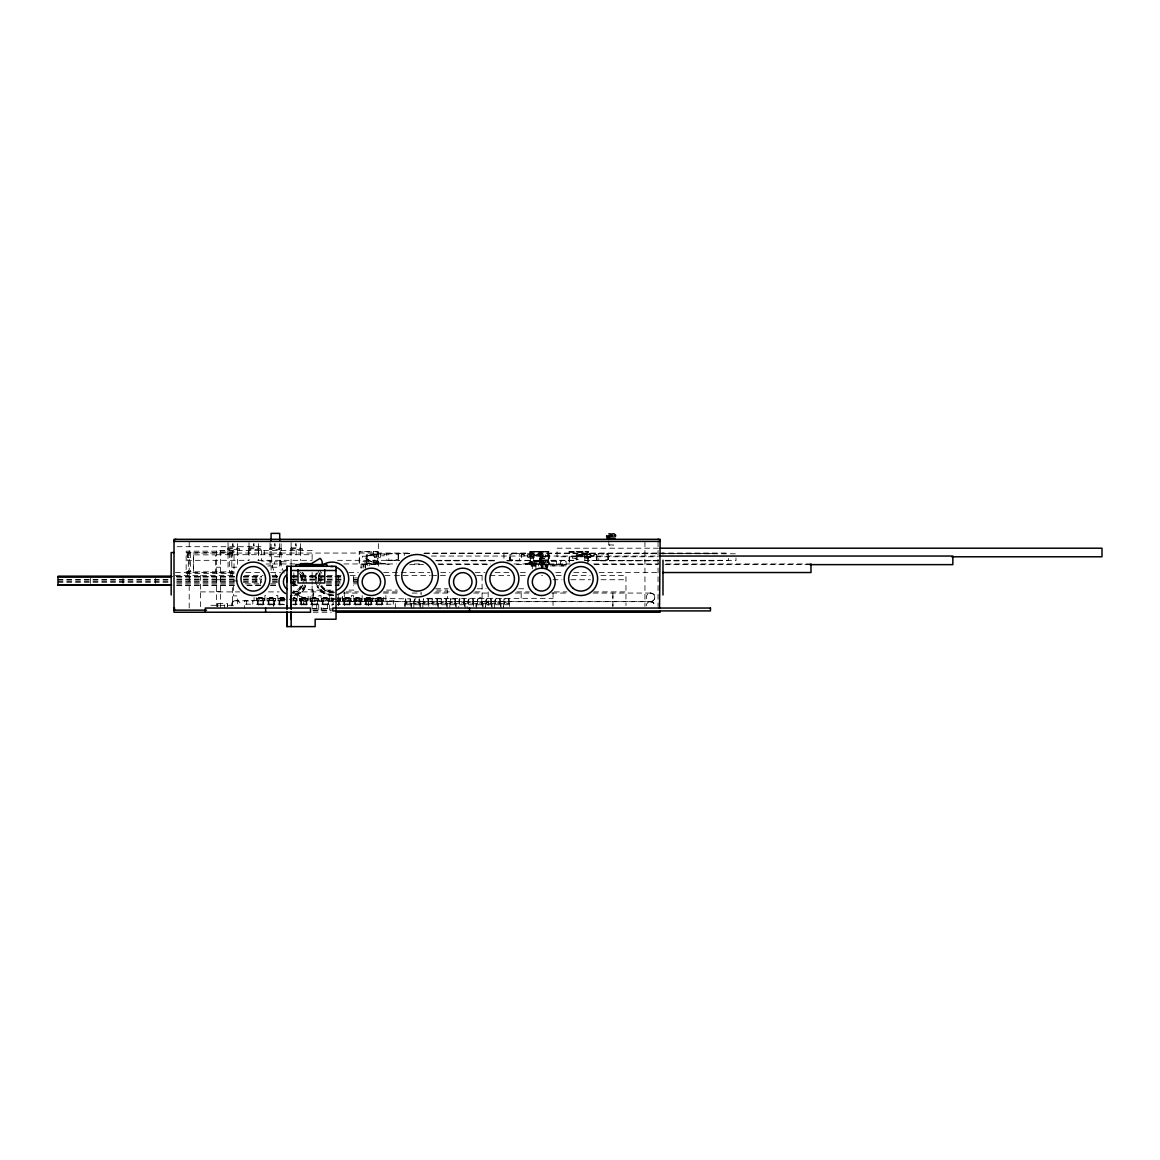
<?xml version="1.0" encoding="UTF-8"?>
<svg xmlns="http://www.w3.org/2000/svg" width="1160" height="1160" viewBox="0 0 1160 1160"><rect width="100%" height="100%" fill="white"/><g stroke="black" fill="none" stroke-linecap="round" stroke-linejoin="round"><path stroke-width="0.75" stroke-dasharray="5 3.75" d="M193.459 554.857L193.459 571.851L193.459 554.857L215.47 554.857L215.47 571.851M217.775 605.505L217.775 606.288L217.775 604.476M227.49 605.389L227.49 606.202L227.49 604.476M398.257 557.032L398.257 554.291L388.846 553.349L388.846 560.396L398.257 559.453L398.257 557.032L398.257 559.453M608.173 557.264L608.173 554.364L598.777 553.436L598.777 560.628L608.173 559.54L608.173 554.611M187.398 575.404L187.412 571.851L187.412 573.374M217.775 605.389L217.775 605.926M227.49 604.911L227.49 606.26L227.49 603.476L216.427 603.476M230.898 575.404L230.898 571.851L230.912 573.374M543.025 561.658L542.938 562.426M410.118 598.879L410.016 603.722L409.959 602.272L408.509 602.272L408.509 603.229L405.927 602.272L405.927 603.722M418.977 603.722L419.079 598.879M423.125 603.722L423.357 598.879L447.441 598.72L447.441 590.106L436.682 590.106M428.04 598.879L427.938 603.722L427.88 602.272L426.43 602.272L426.43 603.229L423.849 602.272L423.849 603.722L423.69 598.879M432.173 599.01L431.796 608.536M437.001 598.879L436.899 603.722L436.841 602.272L435.391 602.272L435.391 603.229L432.81 602.272L432.81 603.722L432.651 598.879M445.962 598.879L445.861 603.722L445.802 602.272L444.352 602.272L444.352 603.229L441.772 602.272L441.772 603.722L441.612 598.879M454.923 598.879L454.822 603.722L454.763 602.272L453.313 602.272L453.313 603.229L450.733 602.272L450.733 603.722M463.783 603.722L463.884 598.879M472.845 598.879L472.743 603.722L472.685 602.272L471.236 602.272L471.236 603.229L468.654 602.272L468.654 603.722M481.704 603.722L481.806 598.879M490.767 598.879L490.665 603.722L490.608 602.272L489.158 602.272L489.158 603.229L486.576 602.272L486.576 603.722M499.626 603.722L499.728 598.879M508.689 598.879L508.587 603.722L508.529 602.272L507.079 602.272L507.079 603.229L504.498 602.272L504.498 603.722L504.353 598.879M545.345 562.063L545.852 560.788L547.737 561.484M547.824 561.672L547.723 562.44M273.745 603.026L273.745 606.158L273.745 600.285M365.545 568.168L365.762 564.34M543.068 568.385L543.286 564.413M612.886 598.937L612.886 595.805M292.32 593.079C297.163 594.239 309.72 602.272 313.214 597.472M313.345 596.559L313.751 593.384M531.41 562.165L530.453 562.165M530.366 561.687L539.066 561.208L539.066 560.12M530.453 563.47L530.366 551.986L548.549 551.986L548.549 564.558M331.165 595.5L321.784 592.02L316.071 583.813A16.704 16.704 0 0 1 316.332 573.011L315.389 580.508M540.662 561.295L540.633 562.383M375.159 554.147L366.56 556.002L375.623 554.48M585.061 554.437L587.772 554.175M316.26 573.214L315.825 583.001M305.805 585.539L301.267 592.455L293.32 595.5A13.673 13.673 0 0 0 305.863 585.278M233 601.547L231.986 605.926M592.992 593.064L650.659 593.064C656.139 592.919 656.139 601.837 650.659 601.678L336.183 601.678M305.674 585.945C303.862 591.991 297.525 596.167 291.247 595.457M231.986 603.273L232.333 602.446M654.66 598.69L652.732 601.097L649.47 601.678M302.659 585.409L298.758 590.541L292.639 592.485A10.628 10.628 0 0 0 302.774 585.032L299.135 590.266L293.175 592.47M320.638 571.213L318.594 576.143L318.594 581.479M405.043 603.809L405.463 598.879M476.615 608.536C473.411 602.388 482.429 590.28 482.531 603.809M547.723 562.296L547.027 563.093M327.454 608.536L327.816 600.039M316.665 608.536L317.013 600.039M258.114 604.751L262.986 604.751M262.986 600.039L262.812 606.709M268.917 604.751L273.789 604.751M273.789 600.039L273.601 606.709M279.719 604.751L284.113 604.577M295.394 600.039L295.22 606.709M301.339 604.751L306.196 604.751M306.196 600.039L306.022 606.709M312.142 604.751L317.013 604.751M322.944 604.751L327.816 604.751M340.083 598.589L340.141 600.039L337.777 600.039L338.618 600.039M344.549 604.751L349.421 604.751M344.549 600.039L349.421 600.039M355.351 604.751L360.224 604.751M355.351 600.039L360.224 600.039M366.154 604.751L371.026 604.751M366.154 600.039L371.026 600.039M376.957 604.751L381.828 604.751M376.957 600.039L381.828 600.039M547.549 562.571L546.389 563.02M585.742 554.48L576.491 556.235L585.582 554.654M210.96 605.317L234.305 605.317M541.053 560.135L542.793 561.193M540.053 559.686L541.938 559.207M233.914 600.865L284.345 600.285M300.019 600.88L299.817 598.589L303.282 597.922A18.096 6.279 90 0 1 303.427 597.922A18.096 16.356 90 0 1 303.818 597.922A18.096 16.356 -90 0 1 304.21 597.922A18.096 6.279 -90 0 1 304.297 597.922L307.719 598.589L307.719 600.039L299.817 600.039L299.817 598.589L301.107 598.212M310.605 598.589L314.055 597.922A18.096 12.789 -90 0 1 314.433 597.922L314.577 597.922A18.096 12.789 90 0 1 315.099 597.922L318.536 598.589L318.536 600.039L310.605 600.039L310.605 598.589L318.536 598.589M372.563 600.039L364.631 600.039L364.631 598.589L368.068 597.922A18.096 12.789 90 0 1 368.459 597.922L370.301 598.082A11.89 11.484 -90 0 1 372.244 598.589L372.244 599.314M269.976 598.082L270.817 597.922A18.096 9.048 90 0 1 271.092 597.922L271.57 597.922A18.096 10.687 90 0 1 271.889 597.922L275.326 598.589L275.297 600.039L267.394 600.039L267.394 598.589L270.817 597.922A18.096 10.687 90 0 1 271.135 597.922L271.918 598.082A11.89 5.945 -90 0 1 272.904 598.589L272.904 599.314M283.533 598.053L282.692 597.922A18.096 6.279 90 0 0 282.504 597.922A18.096 16.356 90 0 0 282.112 597.922A18.096 16.356 90 0 0 281.72 597.922L278.212 598.589L278.212 600.039L284.446 600.039M344.332 598.212L343.026 598.589L343.041 600.039L350.929 600.039L350.929 598.589L347.464 597.922A18.096 16.356 90 0 0 346.942 597.922L346.637 597.922A18.096 6.279 -90 0 0 346.449 597.922L343.041 598.589L350.929 598.589A11.89 10.745 90 0 0 349.058 598.082M355.134 598.212L353.844 598.589L353.844 600.039L361.746 600.039L361.731 598.589L358.266 597.922A18.096 6.279 90 0 0 358.135 597.922A18.096 16.356 90 0 0 357.744 597.922A18.096 16.356 -90 0 0 357.338 597.922A18.096 6.279 -90 0 0 357.251 597.922L353.844 598.589L361.746 598.589M380.77 598.053L379.885 597.922A18.096 16.356 90 0 0 379.349 597.922A18.096 16.356 -90 0 0 378.958 597.922L375.449 598.589L375.449 600.039L383.351 600.039L383.351 598.589L379.233 598.053A11.89 4.118 -90 0 0 378.435 598.589L378.479 599.314M279.502 598.212L278.212 598.589L284.418 598.589M376.739 598.212L375.449 598.589L383.351 598.589M542.257 562.948L541.024 562.76M441.308 598.879L440.757 608.536M272.687 597.98L271.889 597.922L272.89 598.082A11.89 7.018 -90 0 1 274.036 598.589L268.671 598.589A11.89 7.018 -90 0 1 269.83 598.082L270.541 597.951L267.409 598.589L275.326 598.589L271.889 597.922A18.096 9.048 -90 0 0 271.629 597.922L270.584 598.082A11.89 7.018 90 0 0 269.425 598.589L269.425 599.314M546.142 560.773L547.361 560.962L547.361 560.164L545.852 560.933M538.182 560.483L538.182 561.571L534.412 561.425L525.001 564.195L534.412 561.889L541.938 561.889M525.001 563.731L538.182 561.571M283.069 599.314L283.069 598.589A11.89 4.118 -90 0 0 282.402 598.082L281.822 597.922A18.096 6.279 90 0 0 281.633 597.922L281.111 598.053A11.89 4.118 90 0 0 280.372 598.589L280.372 599.314M304.688 599.314L304.688 598.589A11.89 4.118 -90 0 0 304.007 598.082L302.716 598.053A11.89 4.118 90 0 0 301.977 598.589L301.977 599.314M324.713 597.922L321.421 598.589L321.436 600.039L329.324 600.039L329.324 598.589L325.858 597.922A18.096 16.356 -90 0 0 325.337 597.922A18.096 16.356 90 0 0 324.93 597.922L324.336 598.053A11.89 4.118 90 0 0 323.582 598.589L323.582 599.314M258.55 598.082L256.606 598.589L256.606 600.039L264.509 600.039L264.494 598.589L260.594 597.922A18.096 16.356 90 0 0 260.101 597.922L256.606 598.589L264.509 598.589A11.89 10.745 90 0 0 262.624 598.082L261.087 597.951A18.096 16.356 -90 0 0 260.507 597.922L260.782 598.082A11.89 4.118 -90 0 1 261.464 598.589L261.464 599.314M313.519 598.082A11.89 8.41 -90 0 0 312.142 598.589A11.89 8.41 90 0 1 313.519 598.082L314.026 597.98A18.096 12.789 90 0 1 314.433 597.922M324.002 598.053L321.436 598.589L328.686 598.386M357.512 597.922L356.743 598.053A11.89 4.118 90 0 0 355.989 598.589L355.989 599.314M375.651 554.567L367.517 555.915M259.173 598.053L258.593 598.082A11.89 10.745 -90 0 0 256.824 598.589L264.277 598.589M302.383 598.053L301.803 598.082A11.89 10.745 -90 0 0 300.034 598.589M345.607 598.053L345.027 598.082A11.89 10.745 -90 0 0 343.258 598.589L350.712 598.589M356.41 598.053L356.221 598.082A11.89 10.745 -90 0 0 354.467 598.589L354.467 599.314M378.015 598.053L377.841 598.082A11.89 10.745 90 0 0 376.072 598.589L376.072 599.314M258.767 598.053L260.318 597.922A18.096 6.279 90 0 0 260.014 597.922L259.434 598.082A11.89 4.118 90 0 0 258.752 598.589L258.752 599.314M280.387 598.053L281.923 597.922M301.992 598.053L305.776 598.082A11.89 10.745 90 0 1 307.603 598.589L300.034 599.314M323.596 598.053L325.728 597.922A18.096 6.279 90 0 1 325.902 597.922L326.496 598.082A11.89 4.118 -90 0 1 327.163 598.589L327.163 599.314M345.201 598.053L347.333 597.922A18.096 6.279 -90 0 1 347.521 597.922L348.769 598.053M650.586 593.064C648.063 592.977 655.212 593.151 654.66 596.051M649.557 601.678L653.645 602.794L654.892 605.839M364.95 599.314L364.95 598.589A11.89 11.484 90 0 1 366.836 598.082L367.502 597.98M271.425 556.727L272.484 567.226L276.732 577.506M231.899 605.708A4.306 4.306 0 0 1 236.06 600.285L237.176 600.43M314.026 597.98L314.708 597.922A18.096 12.789 -90 0 1 315.099 597.922M368.459 597.922L366.589 598.082A11.89 11.484 -90 0 0 364.82 598.589M313.896 597.922L313.07 598.574M259.216 597.98L260.101 597.922M280.836 597.98L281.532 597.922M302.441 597.98L303.108 597.922M324.046 597.98L324.844 597.951A18.096 6.279 -90 0 1 325.032 597.922L325.612 598.082A11.89 4.118 -90 0 1 326.293 598.589L326.293 599.314M356.454 597.98L357.251 597.951M378.073 597.98L379.625 597.922M345.651 597.98L346.506 597.922A18.096 16.356 -90 0 1 347.029 597.922L349.638 598.212M359.571 598.053L355.83 598.082A11.89 10.745 90 0 0 354.061 598.589L361.514 598.589A11.89 10.745 -90 0 0 359.745 598.082L357.628 598.053A11.89 4.118 90 0 0 356.874 598.589L356.874 599.314M367.691 597.951L368.242 597.922A18.096 17.473 -90 0 1 368.735 597.922A18.096 12.789 -90 0 1 369.112 597.922L372.563 598.589L372.331 600.88M320.638 586.409L326.772 591.44L332.935 592.455M284.156 598.082L282.431 597.922L283.939 598.053M379.668 597.922L379.74 597.922A18.096 6.279 -90 0 1 379.929 597.922L380.509 598.082A11.89 4.118 -90 0 1 381.19 598.589L381.19 599.314M281.938 597.922L281.923 598.082A11.89 4.118 -90 0 0 281.242 598.589L281.242 599.314M346.536 597.922L345.868 598.082A11.89 4.118 90 0 0 345.187 598.589L345.187 599.314M380.349 598.589A11.89 4.118 90 0 0 379.683 598.082L377.435 598.082A11.89 10.745 -90 0 0 375.666 598.589L383.119 598.589A11.89 10.745 90 0 0 381.466 598.082M333.703 595.442L323.901 593.427L316.999 586.177A16.704 16.704 0 0 0 334.283 595.37M376.797 562.904L377.754 561.947M608.826 544.968L613.452 544.968L612.726 545.707L608.826 544.968L608.826 539.821M177.204 546.708L261.594 546.708L261.594 561.063L271.092 561.063L271.092 570.024M228.056 547.883L237.539 547.883M249.008 547.883L258.492 547.883M270.062 547.883L279.546 547.883M291.117 547.883L300.599 547.883M658.445 548.202L557.061 548.202L557.061 556.785L658.445 556.785M378.334 551.421L359.194 551.421L359.194 564.34L378.334 564.34M529.888 551.638L549.028 551.638M569.111 551.638L588.25 551.638M530.366 552.116L548.549 552.116M569.589 552.116L587.772 552.116M186.079 552.711L234.059 552.711M408.088 553.059L187.195 553.059L187.195 560.323L248.762 560.323M424.386 553.059L657.938 553.059M659.75 553.059L728.553 553.059L728.553 553.9M409.654 553.422L366.27 554.291L366.27 563.383L378.334 563.383M424.067 553.422L735.991 553.784M404.26 553.566L409.654 553.566M424.067 553.566L528.772 553.566M589.367 553.566L661.649 553.566M663.447 553.566L713.878 553.566M377.855 554.103L374.985 554.103L374.883 560.396M530.366 554.175L533.397 554.509M384.149 554.291L386.962 554.291M528.772 553.436L528.772 554.509L541.938 554.364L541.938 563.601L533.803 563.47M576.201 560.12L576.201 554.364L589.367 554.364L589.367 553.436M216.427 554.712L312.127 554.712M528.772 554.509L541.938 554.509M576.201 554.509L589.367 554.509M367.212 555.698L374.26 555.698M524.073 555.901L527.292 555.901M533.948 555.785L543.039 555.77M547.824 555.901L545.33 555.901L545.33 554.813M577.143 555.785L584.19 555.785M590.846 555.901L594.065 555.901M431.433 556.046L657.735 556.046M366.27 556.205L362.442 556.205L362.442 558.12L366.27 558.12M378.334 556.205L374.506 556.205L374.506 558.12L378.334 558.12M529.888 556.278L533.716 556.278L533.716 558.337L529.888 558.337L533.716 558.192M541.938 556.278L545.765 556.278L545.765 558.337L541.938 558.207M576.201 556.278L572.373 556.278L572.373 558.337L576.201 558.337L572.373 558.192M588.25 556.278L584.423 556.278L584.423 558.337L588.25 558.337L584.423 558.192M529.888 556.423L533.716 556.423M541.938 556.423L545.765 556.423M572.373 556.423L576.201 556.423M584.423 556.423L588.25 556.423M539.4 557.206L548.97 557.351M189.225 557.597L187.427 557.597L187.412 551.174M530.657 557.423L527.829 557.568L527.829 553.436M533.948 557.423L531.599 557.568L531.599 554.364M590.309 557.423L587.482 557.568L587.482 554.364M539.4 558.453L548.97 558.453M539.4 558.598L548.97 558.598M366.27 558.99L368.155 559.453L368.155 560.396M576.201 559.207L578.086 559.54M366.285 559.511L369.141 560.034L369.141 560.99L377.855 561.469M548.738 559.83L544.432 559.976L544.432 564.282M539.066 560.251L542.43 560.135L542.43 560.933M257.81 560.323L312.127 560.323M337.473 560.323L399.025 560.323M437.059 560.323L496.799 560.323M507.659 560.323L576.462 560.323M584.814 560.483L657.938 560.323M665.188 560.323L728.553 560.323L728.553 558.38M399.548 560.613L386.889 560.613L386.889 553.349M435.725 560.613L496.755 560.613M506.92 560.686L574.997 560.613M658.213 560.613L584.814 560.628L584.901 554.175M665.245 560.686L735.991 560.613L735.991 557.989M436.682 560.831L496.117 560.831M506.92 560.831L521.333 560.831L521.333 553.422M541.053 560.933L542.952 561.484M658.053 560.831L596.805 560.831L596.805 553.422L596.892 560.628M665.245 560.831L713.878 560.831L713.878 558.076M366.285 561.251L366.285 560.497M378.334 562.904L362.442 562.904L362.442 561.947C364.327 559.294 416.251 569.342 370.025 561.338L370.025 560.396M556.38 561.643L550.637 561.512L550.637 564.514M376.797 561.947L378.334 561.947M529.888 562.02L531.41 562.034L531.41 563.122M545.765 562.165L534.412 561.425M531.41 562.991L545.765 563.122L545.765 562.02M529.888 563.601L533.803 563.601M378.334 563.861L375.463 564.34M295.017 563.948L266.046 564.007M343.896 563.948L396.401 563.948M414.497 563.948L419.935 563.948M438.03 563.948L490.535 563.948M514.068 563.948L570.198 563.948M593.731 563.948L658.909 563.948M666.144 563.948L810.985 563.948M530.845 564.384L566.124 564.384M529.888 564.413L566.124 564.514L566.095 561.512L560.352 561.512L560.352 564.514M409.712 564.63L424.197 564.63M438.683 564.63L489.375 564.63M516.534 564.63L567.226 564.63M594.37 564.63L657.735 564.63M664.985 564.63L809.81 564.63M530.845 565.819L537.892 565.819L530.845 565.949L530.845 563.455M267.815 565.964L274.601 565.964L274.601 561.774L286.462 561.774L286.462 564.572M216.427 567.226L220.618 567.226M186.079 571.851L234.059 571.851M175.406 572.533L235.03 572.533M245.876 572.533L260.333 572.533M270.744 572.533L280.531 572.533M348.87 572.533L358.382 572.533M383.728 572.533L429.867 572.533M440.742 572.533L450.051 572.533M475.15 572.533L485.112 572.533M495.073 572.533L509.675 572.533M520.434 572.533L528.554 572.533M555.712 572.533L562.948 572.533M573.823 572.533L586.496 572.533M599.169 572.533L658.909 572.533M175.406 575.404L237.133 575.404M244.513 575.404L263.044 575.404M272.005 575.404L279.154 575.404M292.334 575.404L341.635 575.404M350.161 575.404L357.411 575.404M385.004 575.404L393.646 575.404M394.4 575.404L430.186 575.404M431.679 575.404L448.238 575.404M476.716 575.404L482.575 575.404M489.955 575.404L509.718 575.404M520.274 575.404L525.944 575.404M541.691 575.404L542.503 575.404M556.162 575.404L563.325 575.404M572.272 575.404L590.164 575.404M600.909 575.404L625.965 575.404L625.965 605.505M176.799 576.433L234.639 576.418M243.411 576.375L261.638 576.375M272.411 576.433L277.834 576.433M292.233 576.433L324.64 576.375M326.438 576.375L342.635 576.418M176.799 576.592L234.639 576.592M243.411 576.592L261.638 576.592M272.411 576.505L277.834 576.592M292.233 576.592L324.64 576.505M326.438 576.592L342.635 576.607M176.799 576.708L234.639 576.708M243.411 576.708L261.638 576.708M272.411 576.708L277.834 576.708M292.233 576.708L324.64 576.708M326.438 576.708L342.635 576.708M176.799 577.926L234.639 577.926M243.411 577.926L261.638 577.926M272.411 577.926L277.834 577.926M292.233 577.926L342.635 577.926M353.438 577.926L357.309 577.926M58 579.478L169.838 579.478M176.799 579.478L234.639 579.478M243.411 579.478L261.638 579.478M272.411 579.478L277.834 579.478M292.233 579.478L342.635 579.478M353.438 579.478L357.309 579.478M216.427 579.753L220.618 579.753M553.044 579.739L561.933 579.739M570.836 579.739L590.397 579.739M601.068 579.739L625.965 579.739M58 580.101L169.838 580.101M176.799 580.101L234.639 580.101M243.411 580.101L261.638 580.101M272.411 580.101L277.834 580.101M292.233 580.101L342.635 580.101M353.438 580.101L358.179 580.101M237.698 580.928L233.508 580.928L233.508 595.892L237.698 595.892L237.698 605.868M58 581.653L169.838 581.653M176.799 581.653L234.639 581.653M243.411 581.653L261.638 581.653M272.411 581.653L277.834 581.653M292.233 581.653L295.844 581.653M326.438 581.653L340.837 581.653M353.438 581.653L358.179 581.653M58 582.276L169.838 582.276M176.799 582.276L234.639 582.276M243.411 582.276L261.638 582.276M272.411 582.276L277.834 582.276M292.233 582.276L295.844 582.276M326.438 582.276L340.837 582.276M353.438 582.276L357.817 582.276M176.799 583.828L234.639 583.828M245.21 583.828L261.638 583.828M270.613 583.828L277.834 583.828M292.233 583.828L295.844 583.828M326.438 583.828L340.837 583.828M353.438 583.828L357.817 583.828M176.799 585.162L234.639 585.162M247.007 585.162L261.638 585.162M270.613 585.162L277.834 585.162M292.233 585.046L297.642 585.162M326.438 585.046L339.039 585.046M176.799 585.336L234.639 585.264M247.007 585.38L261.638 585.264M270.613 585.336L277.834 585.38M292.233 585.38L297.642 585.336M326.438 585.336L339.039 585.38M435.551 588.773L448.195 588.773M477.123 588.773L486.156 588.773M518.694 588.773L525.929 588.773M292.407 582.392C303.325 592.398 319.246 589.889 332.76 590.106M348.885 590.106L356.062 590.106M386.512 590.106L397.271 590.106M216.427 591.615L220.618 591.615M200.419 591.904L239.786 591.904M268.424 591.904L279.154 591.904M293.48 591.904L336.429 591.904M346.086 591.904L358.614 591.904M383.655 591.904L399.765 591.904M435.565 591.904L451.661 591.904M474.933 591.904L482.082 591.904M516.794 591.904L529.322 591.904M554.378 591.904L566.907 591.904M593.746 591.904L625.965 591.904M343.418 593.064L359.687 593.064M383.206 593.064L399.475 593.064M412.134 593.064L421.182 593.064M433.84 593.064L450.123 593.064M473.628 593.064L489.911 593.064M515.228 593.064L531.512 593.064M551.74 593.064L567.922 593.064M426.503 598.342L553.044 598.342M292.958 598.589L296.931 598.589L296.931 600.039L292.958 600.039L332.05 600.285L332.05 605.708M299.817 598.589L307.719 598.589M333.384 598.589L332.209 598.589L332.442 600.88M337.531 597.98L410.451 598.879L410.843 603.809M364.631 598.589L372.563 598.589A11.89 11.484 -90 0 0 370.591 598.082L369.677 597.98M313.055 598.72L336.342 598.72M285.49 599.314L278.429 598.589A11.89 10.745 -90 0 1 280.082 598.082M289.318 599.314L296.858 598.589L293.437 597.922L293.437 599.314M332.209 599.314L340.141 599.314M364.704 599.314L372.49 599.314M332.209 600.039L333.529 600.039M284.765 600.88L277.82 600.88L277.82 595.587L275.703 595.558L275.703 600.88L267.003 600.88L267.003 595.587L264.9 595.558L264.9 600.88L256.2 600.88L256.2 597.559M292.088 600.88L297.308 600.88L297.308 595.587L299.425 595.558L299.425 600.88L308.111 600.88L308.111 595.587L310.227 595.558L310.227 600.88L318.913 600.88L318.913 595.587L321.03 595.558L321.03 600.88L329.73 600.88L329.73 595.587L331.832 595.558L331.832 600.88L340.532 600.88L340.532 595.993M332.688 601.533L303.775 601.533L303.775 605.839M334.5 601.533L650.659 601.533L652.732 602.112L654.66 604.519M509.428 606.404L509.428 603.722L404.912 603.722L404.912 608.536M245.587 604.186L253.91 604.186M256.389 604.186L264.726 604.186M267.192 604.186L275.529 604.186M277.994 604.186L284.33 604.186M292.958 604.186L297.134 604.186M299.599 604.186L307.937 604.186M310.401 604.186L318.739 604.186L318.739 610.145M332.006 604.186L333.529 604.186M337.705 604.186L340.344 604.186M342.809 604.186L351.146 604.186M353.626 604.186L361.964 604.186M364.428 604.186L372.766 604.186M375.231 604.186L383.568 604.186M386.034 604.186L394.371 604.186M292.958 604.577L295.394 604.751M337.777 604.577L338.618 604.751M284.272 604.751L278.414 604.186M292.958 604.751L296.714 604.186M333.529 604.751L332.442 604.186M337.908 604.751L339.923 604.186M405.696 604.751L410.176 604.751M414.657 604.751L419.137 604.751M423.617 604.751L428.098 604.751M432.593 604.751L437.074 604.751M441.554 604.751L446.034 604.751M450.515 604.751L454.995 604.751M459.476 604.751L463.957 604.751M468.437 604.751L472.917 604.751M477.398 604.751L481.878 604.751M486.359 604.751L490.839 604.751M495.32 604.751L499.8 604.751M504.281 604.751L508.762 604.751M312.968 608.376L316.839 608.376M327.627 608.376L323.118 608.376L322.944 600.039M312.62 608.899L332.05 608.899M312.794 610.145L331.238 610.145M313.171 610.841L331.238 610.841M313.171 612.234L331.238 612.234M293.103 597.922L294.292 597.98M282.605 597.922L283.272 598.082A11.89 4.118 90 0 1 283.954 598.589L283.954 599.314M261.885 597.98L261 597.922A18.096 6.279 -90 0 0 260.899 597.922L260.318 598.082A11.89 4.118 -90 0 0 259.637 598.589L259.637 599.314M509.965 557.264L509.965 554.364L519.361 553.436L519.361 560.628L509.965 559.54L509.965 554.611M358.454 597.922L358.904 598.082A11.89 4.118 90 0 1 359.629 598.589L359.586 599.314M261.217 597.922L261.667 598.082A11.89 4.118 90 0 1 262.349 598.589L262.349 599.314M332.702 592.47L324.771 590.411L319.464 584.263M380.117 597.951L381.176 598.053M347.521 597.922L348.101 598.082A11.89 4.118 -90 0 1 348.783 598.589L348.783 599.314M325.902 597.922L327.381 598.082A11.89 10.745 -90 0 1 329.106 598.589L321.654 598.589A11.89 10.745 90 0 1 323.408 598.082M304.297 597.922L304.877 598.082A11.89 4.118 90 0 1 305.558 598.589L305.558 599.314M464.45 603.722L464.304 598.923L459.142 598.893L458.693 608.536M446.527 603.722L446.296 598.879M437.305 598.879L437.726 603.809M428.345 598.879L428.765 603.809M366.168 599.314L366.168 598.589A11.89 8.41 90 0 1 367.546 598.082L370.402 598.053A11.89 8.41 90 0 1 371.765 598.589L371.678 599.314M314.577 597.922L315.621 598.082A11.89 8.41 -90 0 1 316.999 598.589L316.999 599.314M315.244 597.922L316.288 598.082A11.89 8.41 90 0 1 317.753 598.589L311.489 598.589A11.89 8.41 90 0 1 312.867 598.082A11.89 8.41 -90 0 0 311.489 598.589M598.777 553.566L608.173 554.509M649.47 601.533L650.586 601.678L649.557 601.533M235.987 600.285L236.031 600.3A4.306 4.306 0 0 1 240.221 605.708M272.005 597.922L272.731 598.082A11.89 5.945 -90 0 1 273.716 598.589L273.716 599.314M294.046 597.98L294.974 598.082A11.89 11.484 90 0 1 296.858 598.589M327.149 598.053L325.206 598.053A11.89 4.118 90 0 0 324.466 598.589L324.466 599.314M305.544 598.053L303.601 598.053A11.89 4.118 -90 0 0 302.847 598.589L302.847 599.314M294.524 598.053L294.727 598.082A11.89 11.484 -90 0 1 296.612 598.589L296.612 599.314M261.478 597.98L262.334 598.053M532.295 554.668L540.69 556.235L540.546 554.813M369.141 597.98L369.634 598.082A11.89 8.41 -90 0 1 371.026 598.589L371.026 599.314M357.512 597.922L358.019 598.082A11.89 4.118 -90 0 1 358.701 598.589L358.701 599.314M500.453 603.809C502.077 593.441 491.333 598.821 494.653 606.404M419.804 603.809C421.428 593.441 410.684 598.821 413.989 606.404M533.455 554.639L541.648 556.235L532.498 554.784M541.618 563.165L540.56 561.933M455.648 603.809L455.401 599.01M578.086 559.686L577.143 559.207L577.143 554.364M491.492 603.809C493.304 593.659 482.125 598.502 485.677 606.404M473.57 603.809C474.223 591.223 464.058 601.416 467.654 608.536M533.252 554.668L533.324 560.628M312.142 600.039L312.315 606.709M301.339 600.039L301.498 604.577M279.719 600.039L279.908 606.709M268.917 600.039L269.106 606.709M258.114 600.039L258.303 606.709M509.414 603.809L509.124 598.923L503.947 598.893L503.614 606.404M455.387 598.966L450.123 598.937L449.732 608.536M300.411 574.591L303.238 581.131M302.63 572.518L306.24 580.464A13.673 13.673 0 0 0 302.543 572.431M303.007 572.938L305.515 577.274L306.284 582.538M300.701 574.925L303.209 580.768M284.2 573.199L280.807 564.992L279.705 556.727L271.092 556.727L271.092 544.156M377.754 563.383L377.855 551.899L359.673 551.899L359.673 564.34M612.886 604.273L612.929 605.839M542.445 564.413L542.663 568.385M364.936 564.34L365.139 568.168M495.392 598.879L495.479 603.722L495.537 602.272L497.002 602.272L497.002 603.229L499.568 602.272L499.568 603.722M486.432 598.879L486.518 603.722M477.456 598.879L477.558 603.722L477.615 602.272L479.08 602.272L479.08 603.229L481.647 602.272L481.647 603.722M468.495 598.879L468.596 603.722M459.534 598.879L459.635 603.722L459.693 602.272L461.158 602.272L461.158 603.229L463.724 602.272L463.724 603.722M450.573 598.879L450.674 603.722M414.729 598.879L414.83 603.722L414.888 602.272L416.338 602.272L416.338 603.229L418.92 602.272L418.92 603.722M405.768 598.879L405.87 603.722M232.71 575.404L232.696 571.851L232.725 573.374M189.21 571.851L189.21 575.404M662.984 552.566L662.984 554.291M658.053 541.749L658.053 606.404M644.946 541.749L644.946 606.404M612.886 593.064L612.886 607.405M594.065 553.436L594.065 556.046M590.846 553.436L590.846 556.046M590.309 553.436L590.309 557.568M588.25 561.889L588.25 551.508L569.111 551.508L569.111 564.558M587.772 563.601L587.772 551.986L569.589 551.986L569.589 564.558M586.539 554.364L586.539 557.568L584.19 557.568L584.19 554.364M556.38 561.512L556.38 564.514M553.044 592.47L553.044 605.476M547.824 554.813L547.796 556.089M547.592 564.413L547.592 568.385M547.1 564.137L547.114 567.11M546.897 564.384L546.897 568.821M546.142 564.137L546.259 568.821M545.157 564.413L545.157 568.385M543.953 564.282L543.953 559.83L539.647 559.976L539.647 564.282M543.039 554.813L542.996 556.089M542.14 564.384L542.14 568.821M541.372 564.137L541.459 568.821M540.995 554.364L540.995 559.207M540.415 564.413L540.415 565.993M540.053 559.54L540.053 560.628M539.4 564.514L539.4 554.813L548.97 554.813L548.97 564.514L549.028 551.508L529.888 551.508L529.888 564.558M538.501 564.413L538.501 565.993M535.905 565.819L535.905 568.821M534.716 564.384L534.716 565.949M533.948 554.364L533.948 557.568M532.338 565.819L532.338 568.821M531.846 564.384L531.846 565.949M530.657 554.364L530.657 557.568M530.453 561.077L530.453 563.601M527.292 553.436L527.292 556.046M524.073 553.436L524.073 556.046M521.173 593.064L521.173 601.678M503.947 553.349L503.947 559.816M503.498 603.722L503.498 608.536M500.975 603.722L500.975 608.536M500.467 603.852L500.467 606.404M494.537 603.722L494.537 608.536M492.014 603.722L492.014 608.536M491.507 603.852L491.507 606.404M488.171 591.904L488.171 605.505M485.576 603.722L485.576 608.536M483.053 603.722L483.053 608.536M482.546 603.852L482.546 606.404M482.082 575.404L482.082 605.505M476.716 603.722L476.716 606.404M473.584 603.852L473.584 606.404M465.131 603.722L465.131 608.536M464.623 603.852L464.623 606.404M456.17 603.722L456.17 608.536M455.662 603.852L455.662 606.404M447.209 603.722L447.209 608.536M446.701 603.852L446.701 606.404M438.248 603.722L438.248 608.536M437.74 603.852L437.74 606.404M428.779 603.852L428.779 606.404M422.834 603.722L422.834 608.536M421.08 592.47L421.08 594.949M420.326 603.722L420.326 608.536M419.818 603.852L419.818 606.404M413.873 603.722L413.873 608.536M411.365 603.722L411.365 608.536M410.858 603.852L410.858 606.404M405.028 603.852L405.028 606.404M404.26 553.422L404.26 555.524M398.257 554.524L398.257 559.221M395.342 608.594L395.342 600.88L385.86 600.88L385.86 595.587L383.742 595.558L383.742 600.88L375.042 600.88L375.042 597.559M393.269 600.88L393.269 604.186M387.135 600.88L387.135 604.186M384.149 553.349L384.149 555.814L380.915 555.814L380.915 553.349M383.134 600.039L383.134 600.88M383.134 604.186L375.651 604.186M382.727 599.314L382.727 598.589A11.89 10.745 90 0 0 380.959 598.082M382.452 600.88L382.452 604.186M381.654 600.039L381.654 606.709M380.378 553.349L380.378 557.351L377.551 557.351L377.551 554.291M378.334 543.663L378.334 566.587M377.609 599.314L377.609 598.589A11.89 4.118 90 0 1 378.276 598.082L378.87 597.922A18.096 6.279 90 0 1 379.045 597.922M377.377 563.368L377.377 564.34M377.145 600.039L377.145 606.709M376.623 554.291L376.623 557.351L374.26 557.351L374.26 554.291M376.333 600.88L376.333 604.186M375.651 600.039L375.651 600.88M373.549 551.421L373.549 562.904M372.94 597.559L372.94 600.88L364.24 600.88L364.24 597.559M372.331 604.186L364.849 604.186M371.649 600.88L371.649 604.186M370.852 600.039L370.852 606.709M369.721 564.34L369.721 565.775M368.619 560.207L368.619 561.817M368.59 601.533L368.59 605.839M367.807 564.34L367.807 565.775M367.212 554.291L367.212 558.99M366.371 561.889L366.371 562.832M366.328 600.039L366.328 606.709M365.531 600.88L365.531 604.186M364.849 600.039L364.849 600.88M363.529 564.34L363.529 566.892M363.051 564.34L363.051 568.168M362.137 595.587L362.137 600.88L353.438 600.88L353.438 595.587L351.335 595.558L351.335 600.88L342.635 600.88L342.635 595.587M361.529 600.039L361.529 600.88M361.529 604.186L354.046 604.186M361.108 564.34L361.108 568.168L360.63 564.34M361.123 599.314L361.123 598.589A11.89 10.745 -90 0 0 359.353 598.082M360.847 600.88L360.847 604.186M360.049 600.039L360.035 606.709M355.54 600.039L355.54 606.709M354.728 600.88L354.728 604.186M354.046 600.039L354.046 600.88M353.438 576.375L353.438 585.38M350.726 600.039L350.726 600.88M350.726 604.186L343.244 604.186M350.32 599.314L350.32 598.589A11.89 10.745 90 0 0 348.551 598.082M350.044 600.88L350.044 604.186M349.247 600.039L349.232 606.709M346.071 599.314L346.071 598.589A11.89 4.118 -90 0 1 346.709 598.082L347.217 598.082A11.89 4.118 90 0 1 347.942 598.589M344.738 600.039L344.723 606.709M344.288 591.904L344.288 605.505M343.925 600.88L343.925 604.186M343.65 599.314L343.65 598.589A11.89 10.745 90 0 1 345.419 598.082M343.244 600.039L343.244 600.88M339.923 600.039L339.923 600.88M339.271 599.314L339.271 598.589A11.89 8.41 -90 0 0 337.894 598.082L338.125 598.082A11.89 11.89 0 0 1 340.214 598.589M339.242 600.88L339.242 604.186M338.604 599.314L338.604 598.589A11.89 8.41 -90 0 0 337.69 598.212M338.445 600.039L338.445 606.709M338.212 575.404L338.212 585.988M338.212 595.298L338.212 605.505M333.123 600.88L333.123 604.186M329.541 610.145L329.541 604.186L321.204 604.186L321.204 610.145M329.121 600.039L329.121 600.88M329.121 604.186L321.639 604.186M328.7 599.314L328.7 598.589A11.89 10.745 -90 0 0 326.946 598.082M328.439 600.88L328.439 604.186M322.32 600.88L322.32 604.186M322.045 599.314L322.045 598.589A11.89 10.745 90 0 1 323.814 598.082M321.639 600.039L321.639 600.88M321.03 576.375L321.03 585.046M318.318 600.039L318.318 600.88M318.318 604.186L310.822 604.186M317.637 600.88L317.637 604.186M313.055 590.106L313.055 597.458M312.127 559.395L312.127 550.522L216.427 550.522L216.427 606.419M312.127 572.533L312.127 584.234M312.127 586.003L312.127 609.072M311.504 600.88L311.504 604.186M310.822 600.039L310.822 600.88M307.516 600.039L307.516 600.88M307.516 604.186L300.019 604.186M307.095 599.314L307.095 598.589A11.89 10.745 90 0 0 305.326 598.082M306.834 600.88L306.834 604.186M302.571 550.522L302.571 548.767L289.144 548.767L289.144 550.522M301.513 600.039L301.513 606.709M300.991 548.767L300.991 549.637L290.725 549.637L290.725 548.767M300.599 543.663L300.599 549.637M300.599 550.522L300.599 560.526M300.701 600.88L300.701 604.186M300.44 599.314L300.44 598.589A11.89 10.745 90 0 1 302.209 598.082M296.714 600.039L296.714 600.88M296.09 543.663L296.09 546.201L295.466 543.663M296.177 550.522L296.177 554.712M296.032 600.88L296.032 604.186M293.842 572.822L293.842 589.962M293.364 580.101L293.364 581.653M292.987 582.276L292.987 583.828M291.117 542.619L291.117 549.637M291.029 550.522L291.117 567.211M281.517 550.522L281.517 548.767L268.09 548.767L268.09 550.522M281.097 543.663L281.097 570.125M280.227 550.522L280.227 554.712M279.937 548.767L279.937 549.637L269.671 549.637L269.671 548.767M279.546 543.663L279.546 567.211L270.062 567.211L269.976 550.522M279.096 600.88L279.096 604.186M278.835 599.314L278.835 598.589A11.89 10.745 -90 0 1 280.604 598.082M278.414 600.039L278.414 600.88M275.036 543.663L275.036 546.201L274.412 543.663M275.094 600.039L275.094 600.88M275.094 604.186L267.612 604.186M274.412 600.88L274.412 604.186M273.281 599.314L273.281 598.589A11.89 7.018 90 0 0 272.136 598.082L270.787 598.082A11.89 5.945 90 0 0 269.816 598.589L269.816 599.314M270.062 542.619L270.062 549.637M269.004 599.314L269.004 598.589A11.89 5.945 -90 0 1 269.918 598.082M268.293 600.88L268.293 604.186M267.612 600.039L267.612 600.88M264.277 550.522L264.277 554.712M264.291 600.039L264.291 600.88M264.291 604.186L256.81 604.186M263.885 599.314L263.885 598.589A11.89 10.745 90 0 0 262.117 598.082M263.61 600.88L263.61 604.186M260.754 580.101L260.754 581.653M260.464 550.522L260.464 548.767L247.036 548.767L247.036 550.522M260.376 582.276L260.376 583.828M259.883 577.926L259.883 579.478M258.883 548.767L258.883 549.637L248.617 549.637L248.617 548.767M258.593 550.522L258.593 554.712M258.492 543.663L258.492 549.637M258.492 550.522L258.492 560.526M257.491 600.88L257.491 604.186M257.23 599.314L257.23 598.589A11.89 10.745 90 0 1 258.985 598.082M256.81 600.039L256.81 600.88M256.012 576.375L256.012 585.38M253.982 543.663L253.982 546.201L253.358 543.663M254.098 597.559L254.098 600.88L244.6 600.88L244.6 608.594M252.807 600.88L252.807 604.186M249.008 542.619L249.008 549.637M249.008 550.522L249.008 560.526M248.327 550.522L248.327 554.712M246.688 600.88L246.688 604.186M239.511 550.522L239.511 548.767L226.084 548.767L226.084 550.522M237.93 548.767L237.93 549.637L227.664 549.637L227.664 548.767M237.539 543.663L237.539 549.637M237.539 550.522L237.539 567.211L228.056 567.211L228.056 550.522M233.03 543.663L233.03 546.201L232.406 543.663M232.71 551.174L232.71 557.597L230.912 557.597L230.912 551.174M232.435 587.671L232.435 603.649M232.377 550.522L232.377 554.712M231.811 552.711L231.811 571.851M229.564 552.711L229.564 571.851M228.056 542.619L228.056 549.637M227.868 550.522L227.868 554.712M224.692 604.911L224.692 607.941M220.618 550.522L220.618 609.362M217.775 603.476L217.775 606.26M200.419 575.404L200.419 607.202M190.573 552.711L190.573 571.851M189.21 541.749L189.21 608.202M188.326 552.711L188.326 571.851M155.44 578.376L155.44 583.378M123.018 578.376L123.018 583.378M90.611 578.376L90.611 583.378M653.631 600.416A4.306 4.306 0 0 1 647.541 600.416A4.306 4.306 0 0 1 647.541 594.326A4.306 4.306 0 0 1 653.631 594.326M646.279 605.839A4.306 4.306 0 0 1 653.631 602.794M283.721 598.082A11.89 10.745 -90 0 1 284.316 598.212M333.007 598.589A11.89 8.41 -90 0 1 333.457 598.386M365.414 598.589A11.89 8.41 -90 0 1 366.792 598.082M333.558 594.065A15.326 15.326 0 0 1 318.246 585.568M317.173 582.654A15.326 15.326 0 0 1 319 570.705M333.254 591.034A12.282 12.282 0 0 1 320.972 584.22M320.493 583.074A12.282 12.282 0 0 1 321.581 572.315M334.79 592.195A13.673 13.673 0 0 1 319.45 584.205M304.529 584.93A12.282 12.282 0 0 1 292.639 594.137M299.657 571.764A12.282 12.282 0 0 1 304.906 581.232M300.933 585.93A9.251 9.251 0 0 1 292.639 591.092M299.947 576.187A9.251 9.251 0 0 1 301.875 581.377M299.135 573.446A10.628 10.628 0 0 1 303.209 582.929M509.965 557.119L509.965 559.686L510.009 557.119M318.623 576.056L318.623 581.566A13.673 13.673 0 0 1 319.464 573.359L318.623 576.027M332.862 598.386L332.209 598.589A11.89 11.89 0 0 1 333.572 598.212L332.862 598.386M608.173 557.119L608.173 559.686L608.173 557.119M234.015 551.174L186.165 551.174L186.165 573.374L234.015 573.374L234.015 551.174M524.073 554.364L521.246 554.364L524.073 554.509M596.892 554.364L594.065 554.364L596.892 554.509M566.124 565.819L544.953 565.819L566.124 565.949"/><path stroke-width="1.5" d="M286.969 608.884L286.969 566.298L336.037 566.298L336.037 619.222L315.157 619.222L315.157 626.617L286.969 626.617L286.969 612.422M291.16 626.617L291.16 611.668M291.16 608.884L291.16 566.298L291.16 583.001M608.783 533.846L610.407 533.846L610.407 535.673M609.217 535.673L611.871 535.673L611.871 533.846L613.51 533.846A2.189 2.189 0 0 1 615.699 536.036L615.612 536.036M606.578 536.036L607.072 538.095L615.076 538.11M606.926 536.036L609.391 536.036M610.247 536.036L612.03 536.036M612.886 536.036L615.351 536.036M608 537.5L609.551 537.5M660.258 548.202L1102 548.202L1102 556.785L951.736 556.785M174.014 552.566L171.172 552.566L171.172 594.993M659.547 556.046L952.838 556.046L952.838 564.63L809.81 564.63M303.876 563.63L308.806 563.63M291.16 570.488L336.037 570.488M662.534 572.533L810.985 572.533L810.985 563.948M171.637 576.433L58 576.375L58 585.38M58 576.592L171.637 576.505M58 576.708L171.637 576.708M58 585.046L171.404 585.162M58 585.264L171.637 585.264M174.638 608.202L174.014 608.202A2.088 2.088 0 0 0 174.638 609.682M659.533 608.202L660.141 539.313L174.014 539.313L174.014 612.234L310.503 612.234L310.503 608.043L205.305 608.043L205.305 612.234M174.014 610.145L206.552 610.145M336.661 612.234L660.141 612.234L660.141 610.551M662.984 560.164L662.984 594.993M469.539 608.029L469.539 610.914M326.844 566.298L326.844 564.543L295.887 564.543L295.887 566.298M324.757 569.633L324.757 582.987L297.989 582.987L297.989 569.633M322.668 564.543L322.668 565.413L300.077 565.413L300.077 564.543M322.248 564.543L322.248 563.659A6.076 6.076 0 0 0 320.073 558.38L311.373 563.659L300.498 563.659L300.498 565.413M291.16 595.529L291.16 609.217M291.16 612.465L291.16 619.251M286.969 566.298L286.969 570.488M286.969 577.549L286.969 581.74M286.969 605.737L286.969 609.217M286.969 611.668L286.969 626.617M279.705 540.56L279.705 533.383L271.092 533.383L271.092 540.56M265.625 608.043L265.625 612.234M176.102 539.313A2.088 2.088 0 0 0 174.014 541.401L660.141 541.401A2.088 2.088 0 0 0 658.053 539.313M321.784 565.601A16.704 16.704 0 0 1 346.666 570.792A16.704 16.704 0 0 1 337.603 594.558M335.689 567.095A12.282 12.282 0 0 1 336.849 590.106M330.76 566.587A12.282 12.282 0 0 1 333.254 566.587M285.534 593.529A13.673 13.673 0 0 1 287.404 569.212M287.346 589.439A9.251 9.251 0 0 1 286.607 574.838M710.457 608.043L332.804 608.043L332.804 610.914L710.457 610.914L710.457 608.043M365.24 588.758A9.251 9.251 0 0 0 380.436 583.712A9.251 9.251 0 0 0 368.474 573.069A9.251 9.251 0 0 0 365.24 588.758M362.833 592.514A13.673 13.673 0 0 0 384.902 583.915A13.673 13.673 0 0 0 366.415 569.111A13.673 13.673 0 0 0 362.833 592.514M243.933 592.673A16.704 16.704 0 0 0 269.932 579.957A16.704 16.704 0 0 0 245.905 563.803A16.704 16.704 0 0 0 243.933 592.673M245.572 588.395A12.282 12.282 0 0 0 265.408 580.667A12.282 12.282 0 0 0 248.791 567.37A12.282 12.282 0 0 0 245.572 588.395M573.214 588.395A12.282 12.282 0 0 0 593.05 580.667A12.282 12.282 0 0 0 576.447 567.37A12.282 12.282 0 0 0 573.214 588.395M572.547 593.282A16.704 16.704 0 0 0 597.617 578.811A16.704 16.704 0 0 0 572.547 564.34A16.704 16.704 0 0 0 572.547 593.282M535.746 589.062A9.251 9.251 0 0 0 550.666 583.248A9.251 9.251 0 0 0 538.167 573.228A9.251 9.251 0 0 0 535.746 589.062M534.688 593.688A13.673 13.673 0 0 0 555.205 581.856A13.673 13.673 0 0 0 534.688 570.01A13.673 13.673 0 0 0 534.688 593.688M492.826 592.673A16.704 16.704 0 0 0 518.824 579.957A16.704 16.704 0 0 0 494.798 563.803A16.704 16.704 0 0 0 492.826 592.673M494.464 588.395A12.282 12.282 0 0 0 514.3 580.667A12.282 12.282 0 0 0 497.684 567.37A12.282 12.282 0 0 0 494.464 588.395M457.359 589.352A9.251 9.251 0 0 0 471.975 582.784A9.251 9.251 0 0 0 458.983 573.417A9.251 9.251 0 0 0 457.359 589.352M454.227 592.514A13.673 13.673 0 0 0 476.296 583.915A13.673 13.673 0 0 0 457.809 569.111A13.673 13.673 0 0 0 454.227 592.514M405.217 593.427A21.271 21.271 0 0 0 438.291 577.23A21.271 21.271 0 0 0 407.726 556.669A21.271 21.271 0 0 0 405.217 593.427M409.422 589.048A15.326 15.326 0 0 0 432.404 575.78A15.326 15.326 0 0 0 409.422 562.499A15.326 15.326 0 0 0 409.422 589.048"/></g></svg>
